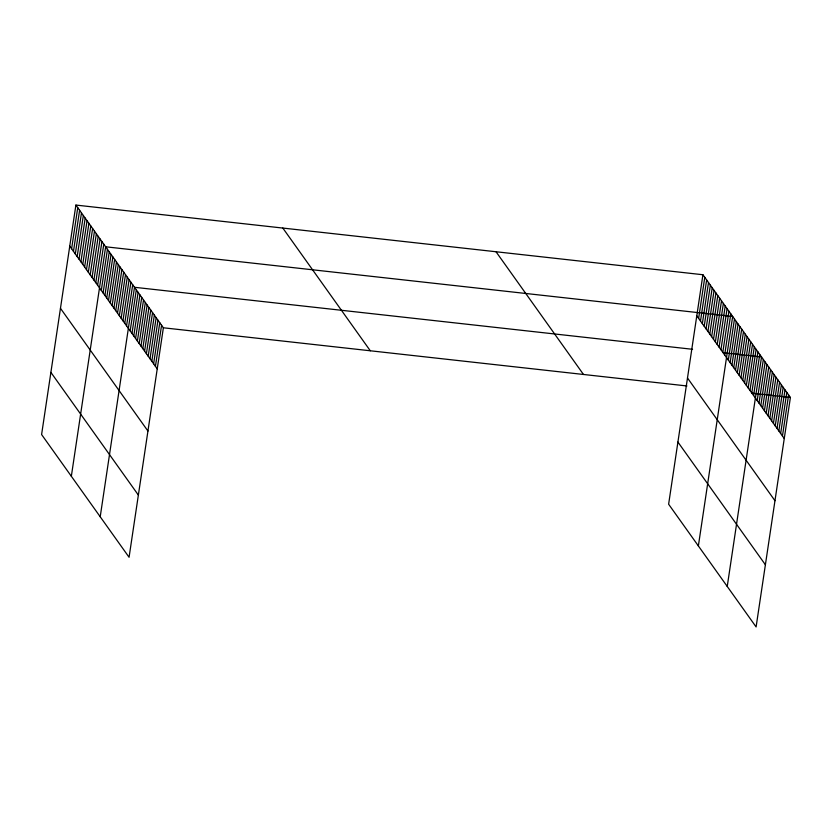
<?xml version="1.0" encoding="UTF-8"?>
<svg xmlns="http://www.w3.org/2000/svg" width="832" height="832" viewBox="0 0 832 832"><rect width="100%" height="100%" fill="white"/><g stroke="black" fill="none" stroke-linecap="round" stroke-linejoin="round"><path stroke-width="1.25" d="M75.899 205.067L41.6 434.543L129.074 557.263L163.374 327.787L75.899 205.067L702.926 274.737L790.4 397.457L756.101 626.933L668.626 504.213L702.926 274.737M71.614 248.758L77.75 207.667M73.476 251.368L79.612 210.278M75.327 253.968L81.474 212.888M77.189 256.578L83.335 215.498M79.05 259.189L85.186 218.098M80.912 261.799L87.048 220.709M82.763 264.399L88.91 223.319M84.625 267.01L90.771 225.93M86.486 269.62L92.622 228.53M88.348 272.23L94.484 231.14M90.199 274.83L96.346 233.75M92.061 277.441L98.207 236.361M93.922 280.051L100.058 238.961M95.784 282.662L101.92 241.571M97.635 285.262L103.782 244.182M71.344 476.268L105.643 246.792L732.659 316.462L698.37 545.938M101.306 290.41L107.442 249.319M103.106 292.937L109.252 251.846M104.915 295.464L111.051 254.384M106.714 298.002L112.861 256.911M108.524 300.529L114.66 259.438M110.323 303.056L116.47 261.976M112.133 305.594L118.269 264.503M113.932 308.121L120.068 267.041M115.742 310.658L121.878 269.568M117.541 313.186L123.677 272.095M119.35 315.713L125.486 274.633M121.15 318.25L127.286 277.16M122.949 320.778L129.095 279.687M124.758 323.305L130.894 282.225M126.558 325.842L132.704 284.752M100.214 516.766L134.503 287.29L692.557 349.294M130.166 330.907L136.313 289.817M131.976 333.434L138.112 292.344M133.775 335.962L139.922 294.882M135.585 338.499L141.721 297.409M137.384 341.026L143.53 299.936M139.194 343.554L145.33 302.474M140.993 346.091L147.139 305.001M142.802 348.618L148.938 307.538M144.602 351.156L150.748 310.066M146.411 353.683L152.547 312.593M148.21 356.21L154.357 315.13M150.02 358.748L156.156 317.658M151.819 361.275L157.966 320.185M153.629 363.802L159.765 322.722M155.428 366.34L161.574 325.25M698.641 318.427L704.777 277.347M700.502 321.038L706.638 279.958M702.354 323.648L708.5 282.558M704.215 326.258L710.351 285.168M706.077 328.858L712.213 287.778M707.938 331.469L714.074 290.389M709.79 334.079L715.936 292.989M711.651 336.69L717.787 295.599M713.513 339.29L719.649 298.21M715.374 341.9L721.51 300.82M717.226 344.51L723.372 303.42M719.087 347.121L725.223 306.03M720.949 349.721L727.085 308.641M722.81 352.331L728.946 311.251M724.662 354.942L730.808 313.851M728.322 360.079L734.469 318.989M730.132 362.606L736.268 321.526M731.931 365.144L738.078 324.054M733.741 367.671L739.877 326.591M735.54 370.209L741.686 329.118M737.35 372.736L743.486 331.646M739.149 375.263L745.295 334.183M740.958 377.801L747.094 336.71M742.758 380.328L748.904 339.238M744.567 382.855L750.703 341.775M746.366 385.393L752.513 344.302M748.176 387.92L754.312 346.84M749.975 390.458L756.122 349.367M751.785 392.985L757.921 351.894M753.584 395.512L759.73 354.432M727.241 586.435L761.53 356.959L723.216 352.706M757.193 400.577L763.339 359.486M759.002 403.104L765.138 362.024M760.802 405.642L766.948 364.551M762.611 408.169L768.747 367.089M764.41 410.706L770.557 369.616M766.22 413.234L772.356 372.143M768.019 415.761L774.166 374.681M769.829 418.298L775.965 377.208M771.628 420.826L777.774 379.735M773.438 423.353L779.574 382.273M775.237 425.89L781.383 384.8M777.046 428.418L783.182 387.338M778.846 430.955L784.992 389.865M780.655 433.482L786.791 392.392M782.454 436.01L788.601 394.93M163.374 327.787L686.941 385.965M752.086 393.203L790.4 397.457M696.779 315.827L784.264 438.547M687.492 377.998L774.966 500.718M677.914 442.052L765.398 564.772M496.007 251.742L583.482 374.462M282.818 228.051L370.292 350.771M69.753 246.147L157.238 368.867M60.466 308.318L147.94 431.038M50.887 372.372L138.372 495.092"/></g></svg>
